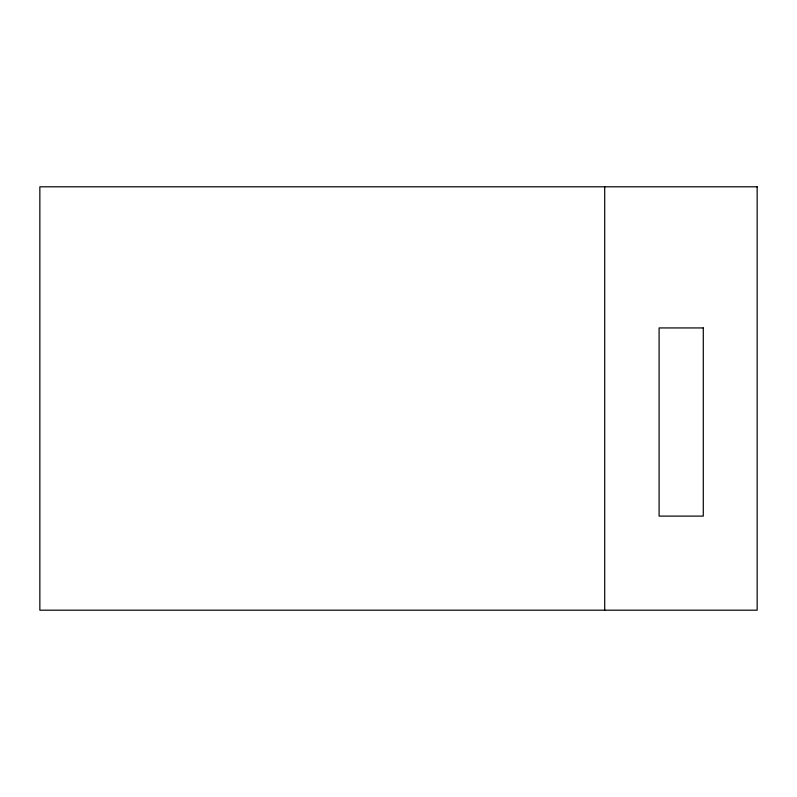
<?xml version="1.0" encoding="UTF-8"?>
<svg xmlns="http://www.w3.org/2000/svg" width="797" height="797" viewBox="0 0 797 797"><rect width="100%" height="100%" fill="white"/><g stroke="black" fill="none" stroke-linecap="round" stroke-linejoin="round"><path stroke-width="1.2" d="M604.704 186.807L604.704 610.193M757.15 186.807L39.85 186.807L39.85 610.193L757.15 610.193L757.15 186.807M703.283 327.936L659.099 327.936L659.099 516.107L703.283 516.107L703.283 327.936"/></g></svg>
